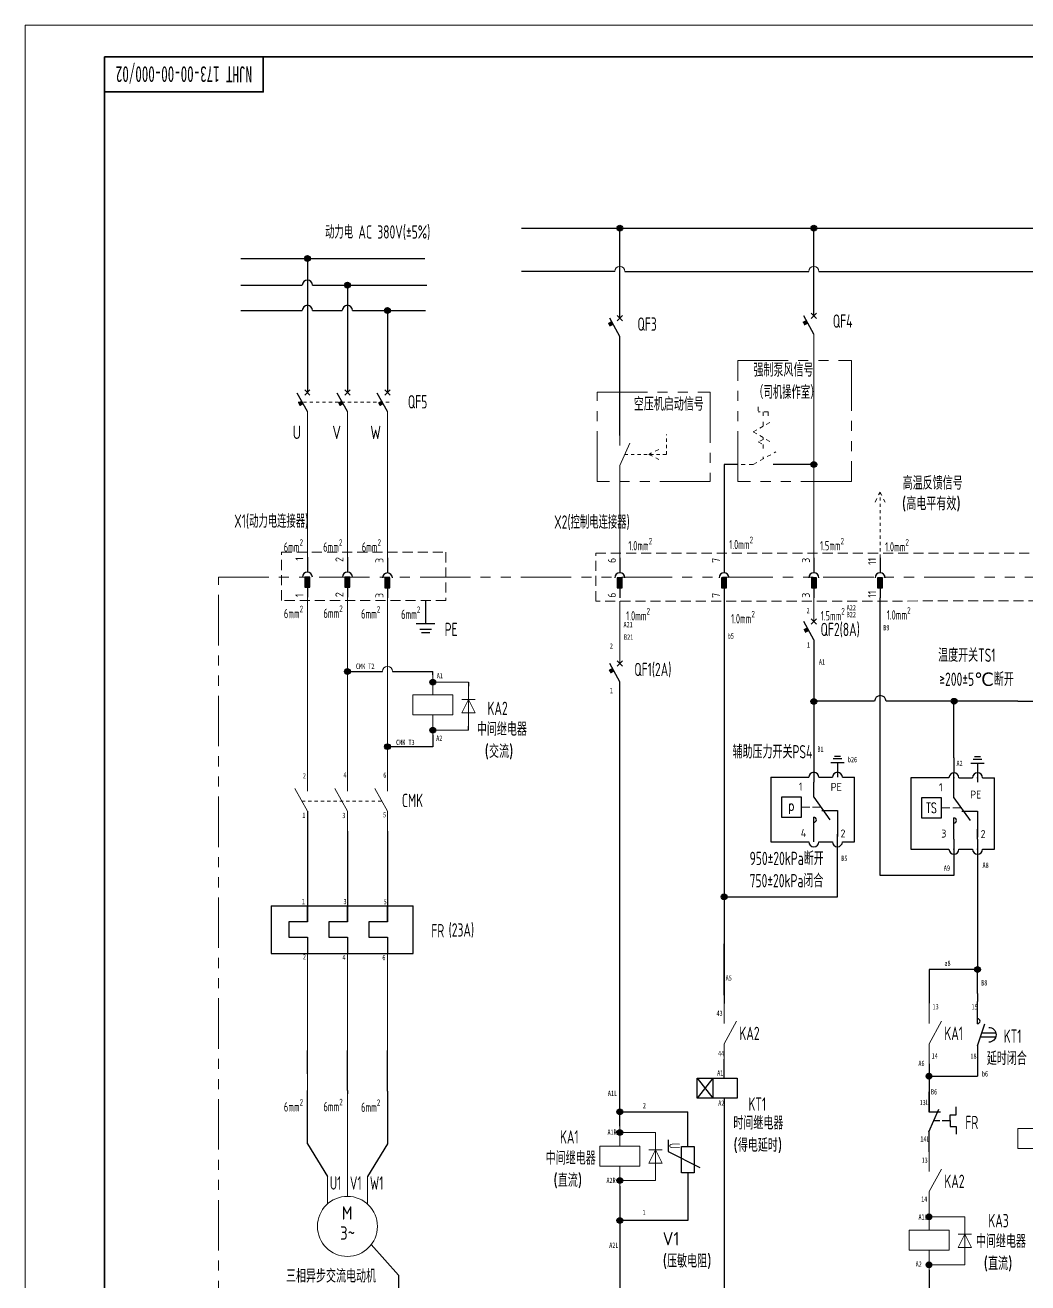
# Model space of a CAD drawing. Header units: millimetres. Extents: x 0 to 840, y 0 to 594.
# Drawn here: x 0 to 315.8, y 198.1 to 594 of the extents above; entities that cross this region are included whole.
import ezdxf
from ezdxf.enums import TextEntityAlignment as Align

# ---------------------------------------------------------------- set-up
doc = ezdxf.new("R2010")
doc.units = ezdxf.units.MM
for name, pattern in [('CENTER2', [12, 7, -1, 1, -1, 1, -1]), ('HIDDEN', [9.525, 6.35, -3.175]), ('PHANTOM2', [31.75, 15.875, -3.175, 3.175, -3.175, 3.175, -3.175]), ('虚线', [2, 1, -1])]:
    doc.linetypes.add(name, pattern=pattern)
for name, color, linetype, lineweight in [('AM_3', 3, '虚线', 13), ('BLK_0.5mm^2', 7, 'Continuous', 18), ('MISC', 2, 'Continuous', 18), ('SYMS', 7, 'Continuous', 18), ('TERMS', 4, 'Continuous', 18), ('WIREFIXED', 4, 'Continuous', 18), ('双点划线', 6, 'CENTER2', 18), ('尺寸线层', 3, 'Continuous', 13), ('标注', 3, 'Continuous', 18), ('粗实线层', 7, 'Continuous', 25), ('虚线', 2, 'HIDDEN', 18), ('虚线层', 6, '虚线', 13)]:
    doc.layers.add(name, color=color, linetype=linetype, lineweight=lineweight)
doc.layers.add('触点标识', color=11, linetype='Continuous')
doc.styles.add('PIN', font='simplex.shx', dxfattribs={"width": 0.75, "bigfont": 'gbcbig.shx'})
doc.styles.add('WD_IEC', font='isocp2.shx', dxfattribs={"width": 0.9, "bigfont": 'gbcbig.shx'})
doc.styles.add('工程字', font='gbenor.shx', dxfattribs={"bigfont": 'gbcbig.shx'})
doc.styles.add('标准', font='isoct2.shx')
doc.styles.add('海泰标注样式', font='isocp.shx', dxfattribs={"width": 0.7, "bigfont": 'gbcbig.shx'})
doc.styles.add('海泰汉字样式', font='仿宋_GB2312.ttf', dxfattribs={"width": 0.7, "height": 1.7})

# ---------------------------------------------------------------- blocks, each defined once
blk = doc.blocks.new('NJHT-A1')
at = {"color": 7, "linetype": 'Continuous', "lineweight": 18}
for p in [(0, 0), (840, 594)]:
    blk.add_line(p, (0, 594), dxfattribs=at)
at = {"color": 7, "linetype": 'Continuous', "lineweight": 35}
for p, q in [((830, 584), (25, 584)), ((25, 584), (25, 10))]:
    blk.add_line(p, q, dxfattribs=at)
blk.add_lwpolyline([(75, 584), (75, 573), (25, 573)], dxfattribs=at)
at = {"color": 2, "linetype": 'Continuous', "lineweight": 18, "style": '海泰汉字样式', "width": 0.6}
blk.add_attdef('5', text='', height=5, rotation=180, dxfattribs=at).set_placement((50, 578.5), align=Align.MIDDLE_CENTER)
at = {"color": 2, "linetype": 'Continuous', "lineweight": 18, "style": '海泰汉字样式'}
for tag, height, width, p in [('1', 5, 0.7, (805, 59.25)), ('7', 5, 0.7, (755, 50.5)), ('2', 5, 0.7, (805, 51.75)), ('3', 5, 0.6, (805, 38)), ('12', 3.5, 0.7, (668, 34.5)), ('13', 3.5, 0.6, (682, 34.5)), ('20', 3.5, 0.7, (708, 34.5)), ('21', 3.5, 0.6, (722, 34.5)), ('14', 3.5, 0.7, (668, 27.5)), ('15', 3.5, 0.6, (682, 27.5)), ('22', 3.5, 0.7, (708, 27.5)), ('23', 3.5, 0.6, (722, 27.5)), ('8', 3.5, 0.7, (762, 22.5)), ('9', 3.5, 0.7, (774, 22.5)), ('4', 5, 0.6, (805, 22.5)), ('16', 3.5, 0.7, (668, 20.5)), ('17', 3.5, 0.6, (682, 20.5)), ('24', 3.5, 0.7, (708, 20.5)), ('25', 3.5, 0.6, (722, 20.5)), ('18', 3.5, 0.7, (668, 13.5)), ('19', 3.5, 0.6, (682, 13.5)), ('26', 3.5, 0.7, (708, 13.5)), ('27', 3.5, 0.6, (722, 13.5)), ('11', 3.5, 0.7, (742.5, 13.5)), ('10', 3.5, 0.7, (767.5, 13.5)), ('6', 3.5, 0.7, (811.57, 13.5))]:
    blk.add_attdef(tag, text='', height=height, dxfattribs=dict(at, width=width)).set_placement(p, align=Align.MIDDLE_CENTER)
blk = doc.blocks.new('WD_WNV_1')
at = {"linetype": 'Continuous', "style": 'WD_IEC', "width": 0.8}
blk.add_attdef('WIRENO', text='', height=2.5, dxfattribs=at).set_placement((-1.6, 0), align=Align.MIDDLE_RIGHT)
at = {"style": 'WD_IEC'}
for tag, p in [('W08USER', (-1, 0.375)), ('W04USER', (-1, 0.875)), ('W05USER', (-1, 0.75)), ('W09USER', (-1, 0.25)), ('W03USER', (-1, 1)), ('W06USER', (-1, 0.625)), ('W07USER', (-1, 0.5)), ('W02USER', (-1, 1.125)), ('W01USER', (-1, 1.25)), ('W10USER', (-1, 0.125))]:
    blk.add_attdef(tag, text='', height=0.08, dxfattribs=at).set_placement(p, align=Align.CENTER)
blk = doc.blocks.new('VCR21_1')
for p, q in [((0, 7.5), (0, 2.5)), ((0, -2.5), (2.49, 3.12)), ((0, -2.5), (0, -7.5))]:
    blk.add_line(p, q)
at = {"style": 'WD_IEC'}
for tag, p in [('INST', (-5.25, 7.75)), ('LOC', (-5.25, 4.25)), ('TAG2', (-5.25, 0.75)), ('XREF', (-5.25, -3.75)), ('DESC1', (-5.25, -7.6)), ('DESC2', (-5.25, -11.1)), ('DESC3', (-5.25, -14.6))]:
    blk.add_attdef(tag, text='', height=2.5, dxfattribs=at).set_placement(p, align=Align.RIGHT)
blk.add_attdef('TERM01', text='', height=2, rotation=90, dxfattribs=at).set_placement((-1, 7.5), align=Align.RIGHT)
for tag, p, height in [('X2TERM01', (0, 7.5), 0.32), ('X4LINK', (-2, 0), 0.32), ('X1LINK', (-0.5, 0), 0.32), ('CONTACT', (4, -3.5), 1), ('FAMILY', (4, -5), 1), ('X8TERM02', (0, -7.5), 0.32)]:
    blk.add_attdef(tag, p, '', height=height, dxfattribs=at)
blk.add_attdef('TERM02', (-1, -7.5), '', height=2, rotation=90, dxfattribs=at)
blk = doc.blocks.new('VMO1_3P_1')
for p, q in [((-5, 0), (-5, -6.91)), ((0, 0), (0, -5)), ((5, 0), (5, -6.91))]:
    blk.add_line(p, q)
blk.add_circle((0, -12.5), 7.5)
at = {"style": 'WD_IEC', "width": 0.9}
for tag, p, height in [('X2TERM01', (-5, 0), 0.32), ('X2TERM02', (0, 0), 0.32), ('X2TERM03', (5, 0), 0.32), ('X4LINK', (-7.5, -12.5), 0.32), ('X1LINK', (7.5, -12.5), 0.32), ('MFG', (10.25, -11), 1.5), ('CAT', (10.25, -13.5), 1.5), ('ASSYCODE', (8.5, -16.5), 1), ('FAMILY', (8.5, -18), 1), ('CATDESC', (8.5, -19.5), 1), ('INST', (12.5, -23.75), 2.5), ('DESC2', (12.5, -27.5), 2.5), ('DESC3', (12.5, -31.25), 2.5)]:
    blk.add_attdef(tag, p, '', height=height, dxfattribs=at)
for tag, p in [('TERM01A', (-4.38, 0)), ('TERM02A', (0.62, 0)), ('TERM03A', (5.62, 0)), ('TERM01B', (-4.38, -2.5)), ('TERM02B', (0.62, -2.5)), ('TERM03B', (5.62, -2.5))]:
    blk.add_attdef(tag, text='', height=2, dxfattribs=at).set_placement(p, align=Align.TOP_LEFT)
for tag, p in [('TAG1F', (-8.75, -8.75)), ('LOC', (-8.75, -13.75))]:
    blk.add_attdef(tag, text='', height=2.5, dxfattribs=at).set_placement(p, align=Align.RIGHT)
for tag, p in [('TEXT', (-0.06, -10.83)), ('PHASE', (0.05, -15.83)), ('DESC1', (0, -23.75)), ('RATING1', (0, -27.5)), ('RATING2', (0, -31.25)), ('RATING3', (0, -35))]:
    blk.add_attdef(tag, text='', height=2.5, dxfattribs=at).set_placement(p, align=Align.CENTER)
at = {"lineweight": 15, "style": 'WD_IEC', "width": 0.9}
blk.add_attdef('XREF', (12.5, -34.5), '', height=2, dxfattribs=at)
blk = doc.blocks.new('VCR1_1')
for p, q in [((0, 2.5), (0, 7.5)), ((0, -2.5), (0, -7.5))]:
    blk.add_line(p, q)
blk.add_lwpolyline([(-5, 2.5), (-5, -2.5), (5, -2.5), (5, 2.5)], close=True)
at = {"style": 'WD_IEC'}
for tag, height, p in [('INST', 2.5, (-5.25, 11.5)), ('LOC', 2.5, (-5.25, 8)), ('TAG1', 2.5, (-5.25, 4.5)), ('MFG', 1.5, (-6, 1)), ('CAT', 1.5, (-6, -1.5)), ('DESC1', 2.5, (-5.25, -6.85)), ('DESC2', 2.5, (-5.25, -10.35)), ('DESC3', 2.5, (-5.25, -13.85))]:
    blk.add_attdef(tag, text='', height=height, dxfattribs=at).set_placement(p, align=Align.RIGHT)
blk.add_attdef('TERM01', text='', height=2, rotation=90, dxfattribs=at).set_placement((-1, 7.5), align=Align.RIGHT)
for tag, p, height in [('X2TERM01', (0, 7.5), 0.32), ('X4LINK', (-5, 0), 0.32), ('X1LINK', (5, 0), 0.32), ('ASSYCODE', (1, -4), 1), ('FAMILY', (1, -5.5), 1), ('CATDESC', (1, -7), 1), ('X8TERM02', (0, -7.5), 0.32)]:
    blk.add_attdef(tag, p, '', height=height, dxfattribs=at)
blk.add_attdef('TERM02', (-1, -7.5), '', height=2, rotation=90, dxfattribs=at)
at = {"lineweight": 9, "style": 'WD_IEC'}
for tag, p in [('NO', (-5.5, -16.5)), ('NC', (-5.5, -20))]:
    blk.add_attdef(tag, text='', height=2.5, dxfattribs=at).set_placement(p, align=Align.TOP_RIGHT)
for tag, p in [('XREFNO', (-4, -16.5)), ('XREFNC', (-4, -20))]:
    blk.add_attdef(tag, text='', height=2.5, dxfattribs=at).set_placement(p, align=Align.TOP_LEFT)
blk = doc.blocks.new('VMS21P_1')
for p, q in [((0, 7.5), (0, 2.5)), ((0, -2.5), (3.125, 3.125)), ((0, -2.5), (0, -7.5))]:
    blk.add_line(p, q)
at = {"style": 'WD_IEC'}
for tag, p in [('INST', (-5.25, 7.75)), ('LOC', (-5.25, 4.25)), ('TAG2', (-5.25, 0.75)), ('XREF', (-5.25, -3.75)), ('DESC1', (-5.25, -7.6)), ('DESC2', (-5.25, -11.1)), ('DESC3', (-5.25, -14.6))]:
    blk.add_attdef(tag, text='', height=2.5, dxfattribs=at).set_placement(p, align=Align.RIGHT)
blk.add_attdef('TERM01', text='', height=2, rotation=90, dxfattribs=at).set_placement((-1, 7.5), align=Align.RIGHT)
for tag, p, height in [('X2TERM01', (0, 7.5), 0.32), ('X4LINK', (-2, 0), 0.32), ('X1LINK', (-0.5, 0), 0.32), ('CONTACT', (4, -3.5), 1), ('FAMILY', (4, -5), 1), ('X8TERM02', (0, -7.5), 0.32)]:
    blk.add_attdef(tag, p, '', height=height, dxfattribs=at)
blk.add_attdef('TERM02', (-1, -7.5), '', height=2, rotation=90, dxfattribs=at)
blk = doc.blocks.new('bfcgb')
blk.add_hatch(color=256).paths.add_polyline_path([(1495.06, 338, 1), (1492.9, 338, 1)])
blk.add_circle((1493.98, 338), 1.08)
blk = doc.blocks.new('HA1X2_1')
blk.add_lwpolyline([(-1.25, -2.5), (0, 0), (1.25, -2.5)])
at = {"style": 'WD_IEC'}
for tag, p in [('DESC1', (0, 5.1)), ('DESC2', (0, 1.25))]:
    blk.add_attdef(tag, text='', height=2.5, dxfattribs=at).set_placement(p, align=Align.CENTER)
blk.add_attdef('X8TERM01', (0, 0), '', height=0.32, dxfattribs=at)
blk = doc.blocks.new('fse')
blk.add_hatch(color=256).paths.add_polyline_path([(-62.47, -297.35), (-62.47, -293.6), (-64.34, -293.6), (-64.34, -297.35)], flags=0)
for p, q in [((-63.41, -286.1), (-63.41, -291.72)), ((-63.41, -297.35), (-63.41, -301.1))]:
    blk.add_line(p, q)
blk.add_lwpolyline([(-62.47, -293.6), (-64.34, -293.6), (-64.34, -297.35), (-62.47, -297.35)], close=True)
blk.add_arc((-63.41, -293.6), 1.88, 0, 180)
blk.add_point((-63.41, -293.6))
at = {"layer": 'TERMS', "style": 'WD_IEC'}
blk.add_attdef('1', text='', height=3, rotation=90, dxfattribs=at).set_placement((-64.91, -286.1), align=Align.RIGHT)
blk.add_attdef('1', (-64.91, -301.1), '', height=3, rotation=90, dxfattribs=at)
blk = doc.blocks.new('VDI1_2')
for p, q in [((0, 7.5), (0, -7.5)), ((0, -2.5), (-2.5, 2.5)), ((-2.5, 2.5), (2.5, 2.5)), ((2.5, 2.5), (0, -2.5)), ((-2.5, -2.5), (2.5, -2.5))]:
    blk.add_line(p, q)
at = {"style": 'WD_IEC'}
for tag, height, p in [('INST', 2.5, (-5.5, 10.25)), ('TAG1', 2.5, (-5.5, 3.25)), ('LOC', 2.5, (-5.5, 6.75)), ('MFG', 1.5, (-5.5, -0.25)), ('DESC1', 2.5, (-5.5, -6.35)), ('CAT', 1.5, (-5.5, -2.75)), ('DESC2', 2.5, (-5.5, -9.85)), ('DESC3', 2.5, (-5.5, -13.35))]:
    blk.add_attdef(tag, text='', height=height, dxfattribs=at).set_placement(p, align=Align.RIGHT)
blk.add_attdef('TERM01', text='', height=2, rotation=90, dxfattribs=at).set_placement((-1, 7.5), align=Align.RIGHT)
for tag, p, height in [('X2TERM01', (0, 7.5), 0.32), ('ASSYCODE', (1, -4), 1), ('FAMILY', (1, -5.5), 1), ('X8TERM02', (0, -7.5), 0.32), ('CATDESC', (1, -7), 1)]:
    blk.add_attdef(tag, p, '', height=height, dxfattribs=at)
blk.add_attdef('TERM02', (-1, -7.5), '', height=2, rotation=90, dxfattribs=at)
blk = doc.blocks.new('HSS112_2_1')
for p, q in [((-1.25, 13.12), (-1.25, 11.88)), ((-1.25, 13.12), (1.25, 13.12)), ((0, 13.12), (0, 11.88)), ((1.25, 14.38), (1.25, 13.12)), ((-0.75, 10), (-1.83, 10.62)), ((0.88, 9.06), (-0.21, 9.69)), ((0, 10.62), (0, 9.57)), ((0.88, 7.19), (-0.21, 6.56)), ((0, 6.25), (0, 6.68)), ((2.5, 8.12), (1.42, 8.75)), ((2.5, 8.12), (1.42, 7.5)), ((-0.75, 6.25), (-1.83, 5.62)), ((0, 6.25), (1.25, 5.62)), ((1.25, 5.62), (0, 5)), ((0, 5), (0, 3.12)), ((-7.5, 0), (-2.5, 0)), ((2.5, 0), (-3.12, 3.12)), ((0, 1.88), (0, 1.39)), ((2.5, 0), (7.5, 0))]:
    blk.add_line(p, q)
at = {"style": 'WD_IEC'}
for tag, height, p in [('INST', 2.5, (-5, 21.12)), ('LOC', 2.5, (-5, 17.62)), ('TAG1', 2.5, (-5, 14.12)), ('TERM02', 2, (7.5, 1)), ('STATE', 2.5, (-5, -7.5)), ('DESC1', 2.5, (-5, -15)), ('DESC2', 2.5, (-5, -18.5)), ('DESC3', 2.5, (-5, -22))]:
    blk.add_attdef(tag, text='', height=height, dxfattribs=at).set_placement(p, align=Align.RIGHT)
for tag, p, height in [('MFG', (4.92, 12.12), 1.5), ('CAT', (4.92, 9.62), 1.5), ('X4TERM01', (-7.5, 0), 0.32), ('TERM01', (-7.5, 1), 2), ('X8LINK', (0, 0), 0.32), ('X1TERM02', (7.5, 0), 0.32), ('ASSYCODE', (3.5, -2.75), 1), ('FAMILY', (3.5, -4.25), 1), ('CATDESC', (3.5, -5.75), 1), ('CONTACT', (3.75, -7.5), 1)]:
    blk.add_attdef(tag, p, '', height=height, dxfattribs=at)
for tag, p in [('POS1', (-3.5, 10.62)), ('POS2', (-3.5, 5.65))]:
    blk.add_attdef(tag, text='', height=2, dxfattribs=at).set_placement(p, align=Align.MIDDLE_RIGHT)
at = {"lineweight": 15, "style": 'WD_IEC'}
blk.add_attdef('XREF', text='', height=2.5, dxfattribs=at).set_placement((-5, -11.25), align=Align.RIGHT)
blk = doc.blocks.new('fad')
at = {"color": 2}
for p, q in [((249.58, -365.63), (244.53, -365.63)), ((248.64, -364.17), (245.46, -364.17)), ((248.19, -363.19), (245.91, -363.19))]:
    blk.add_line(p, q, dxfattribs=at)
for p, q in [((247.05, -365.63), (247.05, -371.01)), ((222.07, -371.04), (222.07, -395.2)), ((222.07, -371.04), (236.33, -371.04)), ((240.08, -371.04), (245.18, -371.04)), ((248.93, -371.04), (253.4, -371.04)), ((253.4, -395.2), (253.4, -371.04)), ((238.21, -378.51), (238.21, -372.89)), ((238.21, -378.51), (244.26, -386.95)), ((238.21, -393.51), (238.21, -386.01)), ((241.18, -383.5), (247.05, -383.5)), ((247.05, -383.5), (247.05, -393.21)), ((238.21, -395.2), (238.21, -390.29)), ((222.07, -395.2), (236.33, -395.2)), ((240.08, -395.2), (245.18, -395.2)), ((248.93, -395.2), (253.4, -395.2))]:
    blk.add_line(p, q)
blk.add_lwpolyline([(233.52, -386.01), (233.52, -378.51), (226.02, -378.51), (226.02, -386.01)], close=True)
for centre, radius, start, end in [((238.21, -371.04), 1.88, 0, 180), ((247.05, -371.04), 1.88, 0, 180), ((238.21, -386.95), 0.938, 270, 90), ((238.21, -395.2), 1.88, 180, 0), ((247.05, -395.2), 1.88, 180, 0)]:
    blk.add_arc(centre, radius, start, end)
at = {"layer": 'MISC'}
for p, q in [((233.52, -382.26), (236.68, -382.26)), ((237.74, -382.26), (240.9, -382.26))]:
    blk.add_line(p, q, dxfattribs=at)
at = {"insert": (229.77, -382.26), "char_height": 3.75, "width": 3.817, "attachment_point": 5, "style": 'PIN'}
blk.add_mtext('\\T1;p', dxfattribs=at)
at = {"layer": 'AM_3', "style": 'WD_IEC'}
for tag, p in [('1', (233.95, -376.03)), ('PE', (248.68, -376.17)), ('4', (235.35, -393.39)), ('2', (250.04, -393.59))]:
    blk.add_attdef(tag, text='', height=3, dxfattribs=at).set_placement(p, align=Align.RIGHT)
blk = doc.blocks.new('esrt')
at = {"layer": '粗实线层'}
for p, q in [((1068.12, -441.94), (1068.12, -446.21)), ((1068.12, -446.21), (1079.99, -452.31))]:
    blk.add_line(p, q, dxfattribs=at)
blk.add_lwpolyline([(1073.2, -444.37), (1077.92, -444.37), (1077.92, -454.28), (1073.2, -454.28)], close=True, dxfattribs=at)
at = {"layer": '尺寸线层', "insert": (1072.56, -443.1), "char_height": 4, "width": 17.8761, "attachment_point": 1, "rotation": 270, "style": '标准'}
blk.add_mtext('{\\Fisocp2,gbcbig|c134;\\W0.7;U}', dxfattribs=at)
blk = doc.blocks.new('*X67')
at = {"layer": '粗实线层'}
for p, q in [((0, 7.5), (0, 15)), ((-1.46, 4.38), (-6.17, 4.38)), ((0, 0), (-2.5, 7.5)), ((-1.04, 3.12), (-6.17, 3.12)), ((0, 0), (0, -7.5))]:
    blk.add_line(p, q, dxfattribs=at)
blk.add_arc((-3.75, 3.75), 2.5, 90, 270, dxfattribs=at)
blk = doc.blocks.new('ydtrg')
for p, q in [((387.66, 357.11), (387.66, 349.61)), ((387.66, 342.11), (391.41, 350.55)), ((387.66, 349.61), (391.97, 349.61)), ((387.66, 342.11), (387.66, 334.61))]:
    blk.add_line(p, q)
blk = doc.blocks.new('fshzdf')
for p, q in [((295.71, -397.52), (295.71, -403.14)), ((304.56, -399.61), (304.56, -406.57)), ((293.84, -405.02), (279.57, -405.02)), ((279.57, -405.02), (279.57, -431.77)), ((295.71, -412.49), (295.71, -403.14)), ((297.59, -404.99), (302.68, -404.99)), ((306.43, -404.99), (310.9, -404.99)), ((310.9, -431.77), (310.9, -404.99)), ((295.71, -412.49), (301.77, -420.93)), ((298.68, -417.47), (304.56, -417.47)), ((304.56, -417.47), (304.56, -427.18)), ((295.71, -427.49), (295.71, -419.99)), ((295.71, -428.02), (295.71, -424.27)), ((304.56, -428.02), (304.56, -424.27)), ((279.57, -431.77), (293.84, -431.77)), ((297.59, -431.77), (302.68, -431.77)), ((306.43, -431.77), (310.9, -431.77))]:
    blk.add_line(p, q)
at = {"color": 2}
for p, q in [((307.08, -399.61), (302.03, -399.61)), ((306.14, -398.15), (302.97, -398.15)), ((305.7, -397.17), (303.42, -397.17))]:
    blk.add_line(p, q, dxfattribs=at)
blk.add_lwpolyline([(291.02, -419.99), (291.02, -412.49), (283.52, -412.49), (283.52, -419.99)], close=True)
for centre, radius, start, end in [((295.71, -405.02), 1.88, 0, 180), ((304.56, -404.99), 1.88, 0, 180), ((295.71, -420.93), 0.938, 270, 90), ((295.71, -431.77), 1.88, 180, 0), ((304.56, -431.77), 1.88, 180, 0)]:
    blk.add_arc(centre, radius, start, end)
for p in [(295.71, -405.02), (304.56, -404.99), (295.71, -431.77), (304.56, -431.77)]:
    blk.add_point(p)
at = {"layer": 'MISC'}
for p, q in [((291.02, -416.24), (294.18, -416.24)), ((295.25, -416.24), (298.4, -416.24))]:
    blk.add_line(p, q, dxfattribs=at)
at = {"insert": (287.27, -416.24), "char_height": 3.75, "width": 3.817, "attachment_point": 5, "style": 'PIN'}
blk.add_mtext('{\\W0.7;\\C3;TS}', dxfattribs=at)
at = {"layer": 'AM_3', "style": 'WD_IEC'}
for tag, p in [('1', (291.46, -410.01)), ('PE', (305.96, -412.75)), ('4', (292.85, -427.37)), ('2', (307.54, -427.57))]:
    blk.add_attdef(tag, text='', height=3, dxfattribs=at).set_placement(p, align=Align.RIGHT)

msp = doc.modelspace()

# ---------------------------------------------------------------- hatches: boundary and pattern name
for points in [[(184.6, 500.81), (183.49, 500.19), (184.11, 499.08), (185.22, 499.69)], [(245.91, 501.17), (244.8, 500.55), (245.42, 499.44), (246.53, 500.05)], [(87.01, 475.77), (85.9, 475.15), (86.51, 474.04), (87.63, 474.66)], [(99.61, 475.77), (98.5, 475.15), (99.11, 474.04), (100.23, 474.66)], [(112.21, 475.77), (111.1, 475.15), (111.71, 474.04), (112.83, 474.66)], [(246.2, 404.4), (245.09, 403.78), (245.7, 402.66), (246.82, 403.28)], [(184.85, 391.61), (183.74, 391), (184.36, 389.88), (185.47, 390.5)]]:
    msp.add_hatch(color=256).paths.add_polyline_path(points, flags=0)

# ---------------------------------------------------------------- linework, layer by layer
for p, q in [((156.26, 530.1), (424, 530.1)), ((187.26, 510.59), (187.26, 530.1)), ((248.37, 502.51), (248.37, 530.1)), ((67.96, 520.55), (125.85, 520.55)), ((88.88, 520.55), (88.88, 478.36)), ((185.66, 516.46), (156.26, 516.46)), ((188.86, 516.46), (246.76, 516.46)), ((238.03, 516.46), (246.76, 516.46)), ((239.71, 516.46), (246.76, 516.46)), ((241.32, 516.46), (246.76, 516.46)), ((249.97, 516.46), (251.64, 516.46)), ((249.97, 516.46), (277.08, 516.46)), ((249.97, 516.46), (424, 516.46)), ((67.96, 512.13), (87.28, 512.13)), ((90.48, 512.13), (126.52, 512.13)), ((101.48, 512.13), (101.48, 478.36)), ((187.26, 501.8), (187.26, 510.59)), ((67.96, 504.2), (87.28, 504.2)), ((90.48, 504.2), (99.88, 504.2)), ((103.08, 504.2), (126.07, 504.2)), ((114.08, 504.2), (114.08, 478.36)), ((249.19, 501.67), (247.55, 503.35)), ((247.55, 501.67), (249.19, 503.35)), ((187.26, 496.02), (184.08, 501.76)), ((188.08, 500.96), (186.44, 502.64)), ((186.44, 500.96), (188.08, 502.64)), ((248.37, 496.76), (245.18, 502.5)), ((187.26, 464.78), (187.26, 496.02)), ((89.7, 477.52), (88.06, 479.2)), ((88.06, 477.52), (89.7, 479.2)), ((102.3, 477.52), (100.66, 479.2)), ((100.66, 477.52), (102.3, 479.2)), ((114.9, 477.52), (113.26, 479.2)), ((113.26, 477.52), (114.9, 479.2)), ((88.88, 472.42), (85.69, 478.16)), ((101.48, 472.42), (98.29, 478.16)), ((114.08, 472.42), (110.89, 478.16)), ((220.08, 455.71), (220.08, 426.32)), ((224.39, 455.71), (220.08, 455.71)), ((249.27, 455.71), (235.58, 455.71)), ((126.11, 412.92), (126.11, 405.6)), ((187.26, 413.94), (187.26, 413.94)), ((220.08, 415.21), (220.08, 390.61)), ((220.08, 413.72), (220.08, 319.6)), ((269.22, 326.27), (269.22, 413.73)), ((248.37, 400.51), (245.18, 406.24)), ((249.19, 405.44), (247.55, 407.12)), ((247.55, 405.44), (249.19, 407.12)), ((248.37, 400.51), (248.36, 355.66)), ((187.26, 387.28), (184.08, 393.02)), ((188.08, 392.21), (186.44, 393.89)), ((186.44, 392.21), (188.08, 393.89)), ((139.62, 387.19), (139.62, 385.93)), ((187.26, 374.96), (187.26, 387.28)), ((267.48, 381.13), (247.46, 381.13)), ((298.21, 381.13), (271.11, 381.13)), ((292.49, 363.32), (292.49, 382.07)), ((312.57, 381.13), (298.21, 381.13)), ((312.57, 381.13), (325.24, 381.13)), ((139.62, 372.07), (139.62, 373.33)), ((187.26, 266.7), (187.26, 374.96)), ((88.88, 346.59), (88.88, 340.29)), ((88.88, 340.29), (88.88, 311.67)), ((101.48, 340.29), (101.48, 311.67)), ((114.08, 340.29), (114.08, 311.67)), ((255.79, 319.6), (255.79, 339.27)), ((255.79, 319.6), (255.79, 338.12)), ((292.49, 337.7), (292.49, 326.27)), ((299.92, 337.7), (299.92, 296.67)), ((292.49, 326.27), (269.22, 326.27)), ((219.18, 319.6), (220.08, 319.6)), ((219.18, 319.6), (255.79, 319.6)), ((220.08, 319.6), (220.08, 285.95)), ((254.89, 319.6), (255.79, 319.6)), ((77.44, 316.72), (122.2, 316.72)), ((77.44, 316.72), (77.44, 301.76)), ((88.88, 311.67), (88.88, 316.72)), ((101.48, 311.67), (101.48, 316.72)), ((114.08, 311.67), (114.08, 316.72)), ((122.2, 301.76), (122.2, 316.72)), ((88.88, 311.67), (83.01, 311.67)), ((83.01, 311.67), (83.01, 306.9)), ((101.48, 311.67), (95.61, 311.67)), ((95.61, 311.67), (95.61, 306.9)), ((114.08, 311.67), (108.21, 311.67)), ((108.21, 311.67), (108.21, 306.9)), ((83.01, 306.9), (88.88, 306.9)), ((88.88, 306.9), (88.88, 301.76)), ((95.61, 306.9), (101.48, 306.9)), ((101.48, 306.9), (101.48, 301.76)), ((108.21, 306.9), (114.08, 306.9)), ((114.08, 306.9), (114.08, 301.76)), ((77.44, 301.76), (122.2, 301.76)), ((220.08, 288.62), (220.08, 304.73)), ((284.63, 296.67), (284.63, 286.07)), ((299.92, 296.67), (284.63, 296.67)), ((299.92, 289.14), (299.92, 296.67)), ((299.92, 289.14), (299.92, 286.66)), ((88.88, 263.85), (88.88, 271.23)), ((101.48, 258.63), (101.48, 271.23)), ((114.08, 270.95), (114.08, 271.23)), ((114.08, 258.35), (114.08, 271.23)), ((187.26, 247.43), (187.26, 266.7)), ((220.08, 262.51), (220.08, 268.48)), ((284.63, 267.05), (284.63, 251.9)), ((299.92, 269.19), (299.92, 268.09)), ((299.92, 265.61), (299.92, 263.13)), ((211.64, 262.51), (224.24, 262.51)), ((211.64, 256.21), (211.64, 262.51)), ((216.58, 262.51), (211.64, 256.21)), ((211.64, 262.51), (216.58, 256.21)), ((216.58, 262.51), (216.58, 256.21)), ((224.24, 262.51), (224.24, 256.21)), ((284.63, 263.13), (299.92, 263.13)), ((88.88, 241.79), (88.88, 258.63)), ((101.48, 258.63), (101.48, 257.6)), ((114.08, 258.35), (114.08, 241.79)), ((224.24, 256.21), (211.64, 256.21)), ((220.08, 256.21), (220.08, 193.15)), ((293.14, 250.98), (293.14, 253.48)), ((291.3, 249.14), (291.3, 250.98)), ((291.3, 250.98), (293.14, 250.98)), ((286.2, 249.14), (287.99, 249.14)), ((288.8, 249.14), (291.3, 249.14)), ((291.3, 249.14), (291.3, 247.3)), ((291.3, 247.3), (293.14, 247.3)), ((293.14, 247.3), (293.14, 244.81)), ((88.88, 241.79), (95.18, 231.58)), ((114.08, 241.79), (107.78, 231.58)), ((187.26, 228.53), (187.26, 193.15)), ((109.01, 210.12), (117.62, 200.42)), ((284.63, 202), (284.63, 193.15)), ((117.62, 200.42), (117.62, 192.69))]:
    msp.add_line(p, q)
at = {"color": 1}
for p, q in [((123.17, 405.6), (129.06, 405.6)), ((124.26, 403.89), (127.97, 403.89)), ((124.79, 402.75), (127.44, 402.75))]:
    msp.add_line(p, q, dxfattribs=at)
for centre, radius, start, end in [((88.88, 512.13), 1.6, 0, 180), ((88.88, 504.2), 1.6, 0, 180), ((101.48, 504.2), 1.6, 0, 180), ((269.29, 381.1), 1.82, 1.1075, 178.8925), ((299.92, 280.43), 0.787, 270, 90)]:
    msp.add_arc(centre, radius, start, end)
at = {"layer": 'BLK_0.5mm^2'}
for p, q in [((248.37, 424.23), (248.37, 496.76)), ((88.88, 421.82), (88.88, 472.42)), ((101.48, 426.54), (101.48, 472.42)), ((114.08, 426.27), (114.08, 472.42)), ((187.26, 426.31), (187.26, 449.03)), ((248.37, 426.54), (248.37, 439.62)), ((88.88, 413.94), (88.88, 419.16)), ((88.88, 359.19), (88.88, 413.94)), ((101.48, 359.19), (101.48, 413.94)), ((101.48, 412.64), (101.48, 412.92)), ((114.08, 359.19), (114.08, 413.67)), ((187.26, 393.05), (187.26, 412.69)), ((248.37, 406.28), (248.37, 413.73)), ((139.62, 387.19), (128.37, 387.19)), ((139.62, 372.07), (128.37, 372.07)), ((88.88, 271.23), (88.88, 306.9)), ((101.48, 271.23), (101.48, 306.9)), ((114.08, 271.23), (114.08, 306.9)), ((88.88, 258.63), (88.88, 263.85)), ((101.48, 257.33), (101.48, 257.6)), ((101.48, 231.58), (101.48, 257.46)), ((198.51, 245.41), (187.26, 245.41)), ((198.51, 244.15), (198.51, 245.41)), ((198.51, 230.29), (187.26, 230.29)), ((198.51, 231.55), (198.51, 230.29)), ((295.87, 218.87), (284.63, 218.87)), ((295.87, 217.61), (295.87, 218.87)), ((295.87, 203.75), (284.63, 203.75)), ((295.87, 205.01), (295.87, 203.75))]:
    msp.add_line(p, q, dxfattribs=at)
for centre in [(187.26, 516.46), (248.37, 516.46), (114.08, 390.51)]:
    msp.add_arc(centre, 1.6, 0, 180, dxfattribs=at)
at = {"layer": 'Defpoints'}
msp.add_line((114.08, 301.76), (114.08, 301.76), dxfattribs=at)
at = {"layer": '双点划线', "linetype": 'PHANTOM2'}
for p, q in [((60.85, 420.24), (716.63, 420.24)), ((60.85, 176.5), (60.85, 420.24))]:
    msp.add_line(p, q, dxfattribs=at)
for points in [[(260.19, 450.29), (224.39, 450.29), (224.39, 488.46), (260.19, 488.46)], [(180.1, 478.43), (215.75, 478.43), (215.75, 450.29), (180.1, 450.29)]]:
    msp.add_lwpolyline(points, close=True, dxfattribs=at)
at = {"layer": '粗实线层'}
for p, q in [((101.48, 390.51), (112.48, 390.51)), ((115.68, 390.51), (128.37, 390.51)), ((128.37, 389.44), (128.37, 390.51)), ((128.37, 370.54), (128.37, 366.85)), ((128.37, 366.85), (114.08, 366.85)), ((187.26, 251.87), (208.69, 251.87)), ((208.69, 240.99), (208.69, 251.87)), ((208.69, 232.67), (208.69, 217.72)), ((208.69, 217.72), (187.26, 217.72))]:
    msp.add_line(p, q, dxfattribs=at)
at = {"layer": '虚线', "ltscale": 0.5}
for p, q in [((80.77, 412.92), (80.77, 428.04)), ((80.77, 428.04), (132.5, 428.04)), ((132.5, 428.04), (132.5, 412.92)), ((179.69, 412.68), (179.69, 427.8)), ((179.69, 427.8), (709.7, 427.8)), ((132.5, 412.92), (80.77, 412.92)), ((709.7, 412.85), (179.69, 412.68))]:
    msp.add_line(p, q, dxfattribs=at)
at = {"layer": '虚线层'}
for p, q in [((114.63, 475.29), (86, 475.29)), ((201.96, 458.87), (201.96, 465.12)), ((188.83, 458.87), (201.96, 458.87)), ((269.22, 426.33), (269.22, 447.02))]:
    msp.add_line(p, q, dxfattribs=at)
msp.add_lwpolyline([(87.13, 349.74), (112.33, 349.74)], dxfattribs=at)

# ---------------------------------------------------------------- block references
ref = msp.add_blockref('NJHT-A1', (0, 0))
ref.add_attrib('5', 'NJHT 173-00-00-000/02', dxfattribs={"color": 2, "linetype": 'Continuous', "lineweight": 18, "height": 5, "rotation": 180, "style": '海泰汉字样式', "width": 0.6}).set_placement((50, 578.5), align=Align.MIDDLE_CENTER)
for name, p, xscale, yscale, zscale in [('bfcgb', (-1067.68, 246.18), 0.84, 0.84, 0.84), ('bfcgb', (-1006.58, 246.18), 0.84, 0.84, 0.84), ('bfcgb', (-1166.07, 236.63), 0.84, 0.84, 0.84), ('bfcgb', (-1153.47, 228.21), 0.84, 0.84, 0.84), ('bfcgb', (-1140.87, 220.28), 0.84, 0.84, 0.84), ('bfcgb', (-1006.58, 171.79), 0.84, 0.84, 0.84), ('bfcgb', (-1153.47, 106.59), 0.84, 0.84, 0.84), ('bfcgb', (-1126.57, 103.27), 0.84, 0.84, 0.84), ('bfcgb', (-1006.58, 97.17), 0.84, 0.84, 0.84), ('bfcgb', (-1006.58, 97.17), 0.84, 0.84, 0.84), ('bfcgb', (-962.41, 97.24), 0.84, 0.84, 0.84), ('bfcgb', (-1126.57, 88.15), 0.84, 0.84, 0.84), ('bfcgb', (-1140.87, 82.93), 0.84, 0.84, 0.84), ('bfcgb', (-1034.86, 35.67), 0.84, 0.84, 0.84), ('bfcgb', (-1034.86, 35.67), 0.84, 0.84, 0.84), ('bfcgb', (-955.03, 12.75), 0.84, 0.84, 0.84), ('*X67', (299.92, 272.63), -0.9356675999993057, 0.9356676000000697, 0.9356675999999999), ('bfcgb', (-970.32, -20.79), 0.84, 0.84, 0.84), ('ydtrg', (-41.01, -41.78), 0.84, 0.84, 0.84), ('bfcgb', (-1067.68, -32.05), 0.84, 0.84, 0.84), ('bfcgb', (-1067.68, -38.51), 0.84, 0.84, 0.84), ('bfcgb', (-1067.68, -53.63), 0.84, 0.84, 0.84), ('bfcgb', (-1067.68, -66.2), 0.84, 0.84, 0.84), ('bfcgb', (-970.32, -65.05), 0.84, 0.84, 0.84), ('bfcgb', (-970.32, -80.17), 0.84, 0.84, 0.84)]:
    msp.add_blockref(name, p, dxfattribs=dict(xscale=xscale, yscale=yscale, zscale=zscale))
ref = msp.add_blockref('fse', (142.14, 666.86), dxfattribs=dict(xscale=0.84, yscale=0.84, zscale=0.84))
ref.add_attrib('1', '1', (87.62, 413.94), dxfattribs={"layer": 'TERMS', "height": 2.52, "rotation": 90, "style": 'WD_IEC'})
ref.add_attrib('1', '1', dxfattribs={"layer": 'TERMS', "height": 2.52, "rotation": 90, "style": 'WD_IEC'}).set_placement((87.62, 426.54), align=Align.RIGHT)
ref = msp.add_blockref('fse', (154.74, 666.86), dxfattribs=dict(xscale=0.84, yscale=0.84, zscale=0.84))
ref.add_attrib('1', '2', (100.22, 413.94), dxfattribs={"layer": 'TERMS', "height": 2.52, "rotation": 90, "style": 'WD_IEC'})
ref.add_attrib('1', '2', dxfattribs={"layer": 'TERMS', "height": 2.52, "rotation": 90, "style": 'WD_IEC'}).set_placement((100.22, 426.54), align=Align.RIGHT)
ref = msp.add_blockref('fse', (167.34, 666.59), dxfattribs=dict(xscale=0.84, yscale=0.84, zscale=0.84))
ref.add_attrib('1', '3', (112.82, 413.67), dxfattribs={"layer": 'TERMS', "height": 2.52, "rotation": 90, "style": 'WD_IEC'})
ref.add_attrib('1', '3', dxfattribs={"layer": 'TERMS', "height": 2.52, "rotation": 90, "style": 'WD_IEC'}).set_placement((112.82, 426.27), align=Align.RIGHT)
ref = msp.add_blockref('fse', (240.52, 666.63), dxfattribs=dict(xscale=0.84, yscale=0.84, zscale=0.84))
ref.add_attrib('1', '6', (186, 413.71), dxfattribs={"layer": 'TERMS', "height": 2.52, "rotation": 90, "style": 'WD_IEC'})
ref.add_attrib('1', '6', dxfattribs={"layer": 'TERMS', "height": 2.52, "rotation": 90, "style": 'WD_IEC'}).set_placement((186, 426.31), align=Align.RIGHT)
ref = msp.add_blockref('fse', (273.35, 666.64), dxfattribs=dict(xscale=0.84, yscale=0.84, zscale=0.84))
ref.add_attrib('1', '7', (218.82, 413.72), dxfattribs={"layer": 'TERMS', "height": 2.52, "rotation": 90, "style": 'WD_IEC'})
ref.add_attrib('1', '7', dxfattribs={"layer": 'TERMS', "height": 2.52, "rotation": 90, "style": 'WD_IEC'}).set_placement((218.82, 426.32), align=Align.RIGHT)
ref = msp.add_blockref('fse', (301.63, 666.66), dxfattribs=dict(xscale=0.84, yscale=0.84, zscale=0.84))
ref.add_attrib('1', '3', (247.11, 413.73), dxfattribs={"layer": 'TERMS', "height": 2.52, "rotation": 90, "style": 'WD_IEC'})
ref.add_attrib('1', '3', dxfattribs={"layer": 'TERMS', "height": 2.52, "rotation": 90, "style": 'WD_IEC'}).set_placement((247.11, 426.33), align=Align.RIGHT)
ref = msp.add_blockref('fse', (322.48, 666.66), dxfattribs=dict(xscale=0.84, yscale=0.84, zscale=0.84))
ref.add_attrib('1', '11', (267.96, 413.73), dxfattribs={"layer": 'TERMS', "height": 2.52, "rotation": 90, "style": 'WD_IEC'})
ref.add_attrib('1', '11', dxfattribs={"layer": 'TERMS', "height": 2.52, "rotation": 90, "style": 'WD_IEC'}).set_placement((267.96, 426.33), align=Align.RIGHT)
at = {"xscale": 0.84, "yscale": 0.84, "zscale": 0.84}
for name, p, values in [('fad', (48.27, 668.88), {'1': '1', '4': '4', '2': '2', 'PE': 'PE'}), ('fshzdf', (44.09, 697.23), {'1': '1', '4': '3', '2': '2', 'PE': 'PE'})]:
    msp.add_blockref(name, p, dxfattribs=at).add_auto_attribs(values)
at = {"layer": 'SYMS', "yscale": 1.26, "zscale": 1.26}
for name, p, xscale in [('VCR21_1', (187.26, 458.48), 1.26), ('VCR1_1', (128.37, 379.99), 1.26), ('VMS21P_1', (88.88, 349.74), -1.26), ('VMS21P_1', (101.48, 349.74), -1.26), ('VMS21P_1', (114.08, 349.74), -1.26), ('VMS21P_1', (220.08, 276.5), 1.26), ('VMS21P_1', (284.63, 276.5), 1.26), ('VCR1_1', (318.85, 243.48), 1.26), ('VCR1_1', (187.26, 237.98), 1.26), ('VMS21P_1', (284.63, 229.93), 1.26), ('VCR1_1', (284.63, 211.45), 1.26)]:
    msp.add_blockref(name, p, dxfattribs=dict(at, xscale=xscale))
at = {"layer": 'SYMS', "xscale": 0.84, "yscale": 0.84, "zscale": 0.84, "rotation": 180}
for p in [(139.62, 379.63), (198.51, 237.85), (295.87, 211.31)]:
    msp.add_blockref('VDI1_2', p, dxfattribs=at)
at = {"layer": '尺寸线层'}
ref = msp.add_blockref('VMO1_3P_1', (101.48, 231.58), dxfattribs=dict(at, xscale=1.26, yscale=1.26, zscale=1.26))
ref.add_attrib('TERM03A', 'W1', dxfattribs={"layer": 'TERMS', "height": 4.2, "style": 'WD_IEC', "width": 0.7}).set_placement((108.56, 231.58), align=Align.TOP_LEFT)
ref.add_attrib('TERM02A', 'V1', dxfattribs={"layer": 'TERMS', "height": 4.2, "style": 'WD_IEC', "width": 0.7}).set_placement((102.26, 231.58), align=Align.TOP_LEFT)
ref.add_attrib('TERM01A', 'U1', dxfattribs={"layer": 'TERMS', "height": 4.2, "style": 'WD_IEC', "width": 0.7}).set_placement((95.96, 231.58), align=Align.TOP_LEFT)
ref.add_attrib('TEXT', 'M', dxfattribs={"layer": 'MISC', "height": 4.2, "style": 'WD_IEC', "width": 0.9}).set_placement((101.4, 217.93), align=Align.CENTER)
ref.add_attrib('PHASE', '3~', dxfattribs={"layer": 'MISC', "height": 4.2, "style": 'WD_IEC', "width": 0.9}).set_placement((101.53, 211.63), align=Align.CENTER)
at = {"layer": '标注', "color": 3}
ref = msp.add_blockref('WD_WNV_1', (88.88, 465.8), dxfattribs=dict(at, xscale=1.26, yscale=1.26, zscale=1.26))
ref.add_attrib('WIRENOF', 'U', dxfattribs={"layer": 'WIREFIXED', "linetype": 'Continuous', "height": 4.2, "style": 'WD_IEC', "width": 0.8}).set_placement((86.86, 465.8), align=Align.MIDDLE_RIGHT)
ref = msp.add_blockref('WD_WNV_1', (101.48, 465.8), dxfattribs=dict(at, xscale=1.26, yscale=1.26, zscale=1.26))
ref.add_attrib('WIRENOF', 'V', dxfattribs={"layer": 'WIREFIXED', "linetype": 'Continuous', "height": 4.2, "style": 'WD_IEC', "width": 0.8}).set_placement((99.46, 465.8), align=Align.MIDDLE_RIGHT)
ref = msp.add_blockref('WD_WNV_1', (114.08, 465.8), dxfattribs=dict(at, xscale=1.26, yscale=1.26, zscale=1.26))
ref.add_attrib('WIRENOF', 'W', dxfattribs={"layer": 'WIREFIXED', "linetype": 'Continuous', "height": 4.2, "style": 'WD_IEC', "width": 0.8}).set_placement((112.06, 465.8), align=Align.MIDDLE_RIGHT)
at = {"layer": '粗实线层', "xscale": 0.84, "yscale": 0.84, "zscale": 0.84}
msp.add_blockref('esrt', (-694.78, 614.27), dxfattribs=at)
at = {"layer": '虚线层', "yscale": 1.26, "zscale": 1.26}
for name, p, xscale in [('HSS112_2_1', (232.45, 455.71), -1.26), ('HA1X2_1', (269.22, 447.02), 1.26)]:
    msp.add_blockref(name, p, dxfattribs=dict(at, xscale=xscale))
at = {"layer": '虚线层', "xscale": -1.26, "yscale": 1.26, "zscale": 1.26, "rotation": 89.9999999048816}
msp.add_blockref('HA1X2_1', (196.39, 458.87), dxfattribs=at)

# ---------------------------------------------------------------- texts
at = {"layer": 'BLK_0.5mm^2', "char_height": 4.2, "attachment_point": 1, "line_spacing_factor": 0.99982, "style": '标准'}
for s, insert, width in [('{\\Fisocp2,gbcbig|c134;\\C3;(高电平有效)}', (276.07, 445.47), 26.8385), ('{\\Fisocp2,gbcbig|c134;\\C3;温度开关\\W0.7;TS1}', (287.5, 397.75), 21.8803), ('{\\Fisocp2,gbcbig|c134;\\C3;中间继电器^J (交流)}', (142.26, 374.48), 30.0801), ('{\\Fisocp2,gbcbig|c134;\\C3;辅助压力开关\\W0.7;PS4}', (222.75, 367.35), 34.5771), ('{\\Fisocp2,gbcbig|c134;\\C3;延时闭合}', (302.83, 270.81), 39.9237), ('{\\Fisocp2,gbcbig|c134;\\C3;时间继电器^J(得电延时)}', (223.01, 250.5), 17.7765), ('{\\Fisocp2,gbcbig|c134;\\C3;中间继电器^J (直流)}', (163.92, 239.45), 30.0801), ('{\\Fisocp2,gbcbig|c134;\\C3;V1^J(压敏电阻)}', (200.75, 214.05), 17.7765), ('{\\Fisocp2,gbcbig|c134;\\C3;中间继电器^J (直流)}', (299.41, 213.26), 30.0801), ('{\\Fisocp2,gbcbig|c134;\\C3;三相异步交流电动机}', (82.14, 202.32), 30.0801)]:
    msp.add_mtext(s, dxfattribs=dict(at, insert=insert, width=width))
at = {"layer": '尺寸线层', "char_height": 4.2, "attachment_point": 1}
for s, insert, width, style in [('{\\Fisocp2,gbcbig|c134;\\W0.7;\\C3;动力电 \\Fisocp2,gbcbig|c0;AC 380V\\Fisocp2,gbcbig|c134;(±5%)}', (94.44, 530.99), 40.5149, '标准'), ('{\\Fisocp2,gbcbig|c0;\\W0.7;\\C3;QF\\Fisocp2,gbcbig|c134;4}', (254.35, 502.93), 13.623, '标准'), ('{\\Fisocp2,gbcbig|c0;\\W0.7;\\C3;QF\\Fisocp2,gbcbig|c134;3}', (192.83, 501.99), 13.623, '标准'), ('{\\Fisocp2,gbcbig|c0;\\W0.7;QF\\Fisocp2,gbcbig|c134;5}', (120.52, 477.52), 11.9497, '标准'), ('{\\Fisocp2,gbcbig|c134;\\W0.7;\\C3;QF2(8A)}', (250.49, 405.85), 13.623, '标准'), ('{\\Fisocp2,gbcbig|c134;\\W0.7;\\C3;QF1(2A)}', (191.83, 393.25), 13.623, '标准'), ('{\\Fisocp2,gbcbig|c134;≥\\Fisocp,@extfont2|c134;200}%%P{\\Fisocp,@extfont2|c134;5\\Fisocp2,gbcbig|c134;\\W1;℃断开}', (287.89, 390.19), 25.7668, '海泰标注样式'), ('{\\Fisocp2,gbcbig|c0;\\W0.7;KA\\Fisocp2,gbcbig|c134;2}', (145.6, 381.01), 11.672, '标准'), ('{\\Fisocp2,gbcbig|c0;\\W0.7;CMK}', (118.65, 352.02), 7.6892, '标准'), ('{\\Fisocp,@extfont2|c134;9}50%%P20kPa{\\Fisocp2,gbcbig|c134;\\W1;断开}\\P{\\Fisocp,@extfont2|c134;75}0%%P20kPa{\\Fisocp2,gbcbig|c134;\\W1;闭合}', (228.13, 333.77), 34.7063, '海泰标注样式'), ('{\\Fisocp2,gbcbig|c134;\\W0.7;FR}', (127.89, 311.02), 7.6892, '标准'), ('{\\Fisocp2,gbcbig|c134;\\W0.7;(23A)}', (133.36, 311.26), 18.7251, '标准'), ('{\\Fisocp2,gbcbig|c0;\\W0.7;KA\\Fisocp2,gbcbig|c134;2}', (224.92, 278.69), 12.49, '标准'), ('{\\Fisocp2,gbcbig|c0;\\W0.7;KA\\Fisocp2,gbcbig|c134;1}', (289.46, 278.69), 12.49, '标准'), ('{\\Fisocp2,gbcbig|c134;\\W0.7;KT1}', (308.16, 277.81), 14.3613, '标准'), ('{\\Fisocp2,gbcbig|c0;\\W0.7;K\\Fisocp2,gbcbig|c134;T1}', (227.77, 256.42), 15.0159, '标准'), ('{\\Fisocp2,gbcbig|c134;\\W0.7;FR}', (296.07, 250.63), 14.3613, '标准'), ('{\\Fisocp2,gbcbig|c0;\\W0.7;KA\\Fisocp2,gbcbig|c134;1}', (168.42, 246.09), 15.0159, '标准'), ('{\\Fisocp2,gbcbig|c0;\\W0.7;KA\\Fisocp2,gbcbig|c134;2}', (289.46, 232.12), 12.49, '标准'), ('{\\Fisocp2,gbcbig|c0;\\W0.7;KA\\Fisocp2,gbcbig|c134;3}', (303.31, 219.73), 15.0159, '标准')]:
    msp.add_mtext(s, dxfattribs=dict(at, insert=insert, width=width, style=style))
at = {"layer": '尺寸线层', "char_height": 4.2, "attachment_point": 1, "line_spacing_factor": 0.99982}
for s, insert, width, style in [('高温反馈信号', (276.34, 451.96), 27.674, '工程字'), ('{\\Fisocp2,gbcbig|c0;\\W0.7;\\C3;X1\\Fisocp2,gbcbig|c134;(动力电连接器)}', (65.83, 439.96), 23.5083, '标准'), ('{\\Fisocp2,gbcbig|c0;\\W0.7;\\C3;X2\\Fisocp2,gbcbig|c134;(控制电连接器)}', (166.58, 439.67), 42.9992, '标准'), ('{\\Fisocp2,gbcbig|c134;\\W0.7;\\C3;PE}', (132.1, 405.86), 22.3933, '标准')]:
    msp.add_mtext(s, dxfattribs=dict(at, insert=insert, width=width, style=style))
at = {"layer": '标注', "color": 2, "char_height": 4.2, "attachment_point": 1, "line_spacing_factor": 0.99982, "style": '标准'}
for s, insert, width in [('{\\Fisocp2,gbcbig|c134;\\C256;强制泵风\\C3;信号\\P（\\W0.7;司机操作室\\W1;）}', (229.35, 487.55), 20.5578), ('{\\Fisocp2,gbcbig|c134;\\C3;空压机启动信号}', (191.67, 476.8), 22.5114)]:
    msp.add_mtext(s, dxfattribs=dict(at, insert=insert, width=width))
at = {"layer": '标注', "color": 2, "char_height": 2.94, "attachment_point": 1, "style": '海泰标注样式'}
for s, insert, width in [('\\A1;6mm{\\H0.7x;\\S2^ ;}', (81.45, 432.16), 7.983), ('\\A1;6mm{\\H0.7x;\\S2^ ;}', (93.86, 432.16), 7.983), ('\\A1;6mm{\\H0.7x;\\S2^ ;}', (106.03, 432.16), 7.983), ('\\A1;1.0mm{\\H0.7x;\\S2^ ;}', (189.96, 432.59), 10.7152), ('\\A1;1.0mm{\\H0.7x;\\S2^ ;}', (221.74, 432.97), 10.7152), ('\\A1;1.5mm{\\H0.7x;\\S2^ ;}', (250.32, 432.59), 10.7152), ('\\A1;1.0mm{\\H0.7x;\\S2^ ;}', (270.8, 432.23), 10.7152), ('\\A1;6mm{\\H0.7x;\\S2^ ;}', (81.49, 411.23), 7.983), ('\\A1;6mm{\\H0.7x;\\S2^ ;}', (93.95, 411.32), 7.983), ('\\A1;6mm{\\H0.7x;\\S2^ ;}', (105.79, 411.11), 7.983), ('\\A1;6mm{\\H0.7x;\\S2^ ;}', (118.4, 411), 7.983), ('\\A1;1.0mm{\\H0.7x;\\S2^ ;}', (189.29, 410.52), 10.7152), ('\\A1;1.0mm{\\H0.7x;\\S2^ ;}', (222.3, 409.61), 10.7152), ('\\A1;1.5mm{\\H0.7x;\\S2^ ;}', (250.53, 410.52), 10.7152), ('\\A1;1.0mm{\\H0.7x;\\S2^ ;}', (271.33, 410.79), 10.7152), ('\\A1;6mm{\\H0.7x;\\S2^ ;}', (81.49, 255.91), 7.983), ('\\A1;6mm{\\H0.7x;\\S2^ ;}', (93.95, 256), 7.983), ('\\A1;6mm{\\H0.7x;\\S2^ ;}', (105.79, 255.8), 7.983)]:
    msp.add_mtext(s, dxfattribs=dict(at, insert=insert, width=width))
at = {"layer": '触点标识', "attachment_point": 1, "style": '海泰汉字样式'}
for s, width, gutter_width, insert, char_height in [('2', 1.89, 10, (246.07, 410.51), 1.68), ('A22', 4.3523, 8.5, (258.7, 411.46), 1.7), ('B22', 3.7539, 8.5, (258.71, 409.31), 1.7), ('A21', 5.6415, 8.5, (188.43, 406.14), 1.7), ('B9', 5.6468, 8.5, (270.22, 405.17), 1.7), ('B21', 5.1922, 8.5, (188.58, 402.2), 1.7), ('b5', 4.7719, 8.5, (221.25, 402.56), 1.7), ('2', 4.5927, 10, (184.12, 399.37), 1.68), ('1', 1.7235, 10, (246.23, 399.73), 1.68), ('CMK T2', 9.0888, 8.5, (104.18, 393.03), 1.7), ('A1', 7.4251, 8.5, (249.96, 394.37), 1.7), ('A1', 4.1202, 10, (129.62, 390.03), 1.68), ('1', 3.0215, 10, (184.14, 385.34), 1.68), ('CMK T3', 8.6893, 8.5, (116.81, 369.05), 1.7), ('A2', 2.53, 10, (129.44, 370.37), 1.68), ('B1', 16.1594, 8.5, (249.48, 366.92), 1.7), ('b26', 4.3352, 8.5, (259.08, 363.63), 1.7), ('A2', 5.7701, 8.5, (293.28, 362.45), 1.7), ('2', 5.5478, 10, (87.46, 358.54), 1.68), ('4', 3.1438, 10, (100.21, 358.77), 1.68), ('6', 2.404, 10, (112.78, 358.74), 1.68), ('1', 1.1794, 10, (87.29, 346.12), 1.68), ('3', 1.633, 10, (99.9, 346.05), 1.68), ('5', 1.4515, 10, (112.69, 346.25), 1.68), ('B5', 6.4579, 8.5, (256.98, 332.55), 1.7), ('A9', 7.508, 8.5, (289.29, 329.5), 1.7), ('A8', 4.6578, 8.5, (301.48, 330.39), 1.7), ('1', 3.7373, 10, (87.15, 318.91), 1.68), ('3', 2.84, 10, (100.27, 318.94), 1.68), ('5', 2.039, 10, (112.9, 318.87), 1.68), ('2', 1.0975, 10, (87.46, 301.55), 1.68), ('4', 1.692, 10, (99.9, 301.34), 1.68), ('6', 2.5609, 10, (112.5, 301.3), 1.68), ('a8', 5.2661, 8.5, (289.49, 299.53), 1.7), ('A5', 2.0956, 8.5, (220.59, 294.86), 1.7), ('B8', 7.7276, 8.5, (301.06, 293.36), 1.7), ('13', 3.2748, 10, (285.76, 285.82), 1.68), ('15', 1.8851, 10, (298.02, 285.8), 1.68), ('43', 4.8415, 10, (217.72, 283.76), 1.68), ('44', 3.2612, 10, (218.19, 271.07), 1.68), ('14', 3.1582, 10, (285.49, 270.35), 1.68), ('18', 2.2202, 10, (297.69, 270.27), 1.68), ('A6', 2.4709, 8.5, (281.28, 268), 1.7), ('A1', 2.2894, 10, (217.92, 264.97), 1.68), ('b6', 7.6023, 8.5, (301.3, 264.71), 1.7), ('A1L', 3.3434, 8.5, (183.49, 258.59), 1.7), ('B6', 4.6737, 8.5, (285.26, 259.05), 1.7), ('2', 7.6772, 8.5, (194.52, 254.72), 1.7), ('A2', 1.4743, 10, (218.26, 255.48), 1.68), ('13L', 2.8658, 10, (281.68, 255.68), 1.68), ('A1R', 2.227, 10, (183.39, 246.34), 1.68), ('14L', 3.2226, 10, (281.93, 244.19), 1.68), ('13', 2.4899, 10, (282.31, 237.52), 1.68), ('A2R', 2.5982, 10, (183.06, 231.16), 1.68), ('14', 3.3149, 10, (282.18, 225.28), 1.68), ('1', 6.5503, 8.5, (194.4, 221.07), 1.7), ('A1L', 8.7512, 10, (281.32, 219.66), 1.68), ('A2L', 6.2311, 8.5, (183.92, 210.74), 1.7), ('A2', 2.3061, 10, (280.43, 204.8), 1.68)]:
    msp.add_mtext_dynamic_manual_height_columns(s, width=width, gutter_width=gutter_width, heights=[0], dxfattribs=dict(at, insert=insert, char_height=char_height))

doc.saveas('drawing.dxf')
